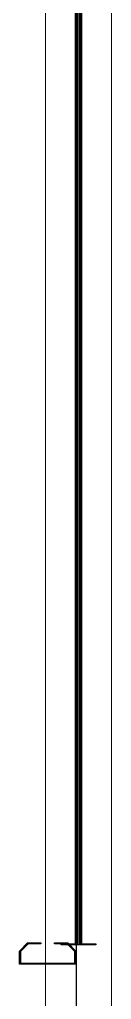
# Model space of a CAD drawing. Header units: millimetres. Extents: x 4754612 to 5801174, y 2368242 to 2777223.
# Drawn here: x 4950070 to 4950144, y 2455110 to 2455902 of the extents above; entities that cross this region are included whole.
import ezdxf

# ---------------------------------------------------------------- set-up
doc = ezdxf.new("R2010")
doc.units = ezdxf.units.MM
doc.header["$LTSCALE"] = 1000
doc.layers.add('(주)하나기공-LEADER', color=7, linetype='Continuous')
doc.layers.add('A-ELE-8', color=8, linetype='Continuous')

msp = doc.modelspace()

# ---------------------------------------------------------------- linework, layer by layer
at = {"layer": '(주)하나기공-LEADER', "color": 151, "lineweight": 9}
msp.add_line((4950115.872, 2456436.87), (4950115.872, 2455154.231), dxfattribs=at)
at = {"layer": '(주)하나기공-LEADER', "color": 4}
for p, q in [((4950115.872, 2456436.87), (4950115.872, 2455154.231)), ((4950119.264, 2456436.87), (4950119.264, 2455154.231))]:
    msp.add_line(p, q, dxfattribs=at)
at = {"layer": '(주)하나기공-LEADER', "color": 8, "lineweight": 9}
for p, q in [((4950116.026, 2456436.87), (4950116.026, 2455154.231)), ((4950116.533, 2456436.87), (4950116.533, 2455154.231)), ((4950117.039, 2456436.87), (4950117.039, 2455154.231)), ((4950118.096, 2456436.87), (4950118.096, 2455154.231)), ((4950118.603, 2456436.87), (4950118.603, 2455154.231)), ((4950119.11, 2456436.87), (4950119.11, 2455154.231)), ((4950090.782, 2456368.44), (4950090.782, 2451243.44)), ((4950144.354, 2456368.44), (4950144.354, 2451243.44))]:
    msp.add_line(p, q, dxfattribs=at)
at = {"layer": '(주)하나기공-LEADER', "color": 4}
msp.add_lwpolyline([(4950120.057, 2456436.87), (4950120.057, 2455155.024), (4950131.651, 2455155.024), (4950131.651, 2455154.231), (4950103.485, 2455154.231), (4950103.485, 2455155.024), (4950115.079, 2455155.024), (4950115.079, 2456436.87)], dxfattribs=at)
msp.add_lwpolyline([(4950098.145, 2455155.881), (4950108.859, 2455155.881), (4950115.425, 2455149.315), (4950115.425, 2455138.601), (4950069.711, 2455138.601), (4950069.711, 2455149.315), (4950076.277, 2455155.881), (4950086.991, 2455155.881), (4950086.991, 2455155.024), (4950076.632, 2455155.024), (4950070.568, 2455148.96), (4950070.568, 2455139.458), (4950114.568, 2455139.458), (4950114.568, 2455148.96), (4950108.504, 2455155.024), (4950098.145, 2455155.024)], close=True, dxfattribs=at)
at = {"layer": 'A-ELE-8'}
msp.add_line((4950115.782, 2460553.44), (4950115.782, 2451243.44), dxfattribs=at)

doc.saveas('drawing.dxf')
